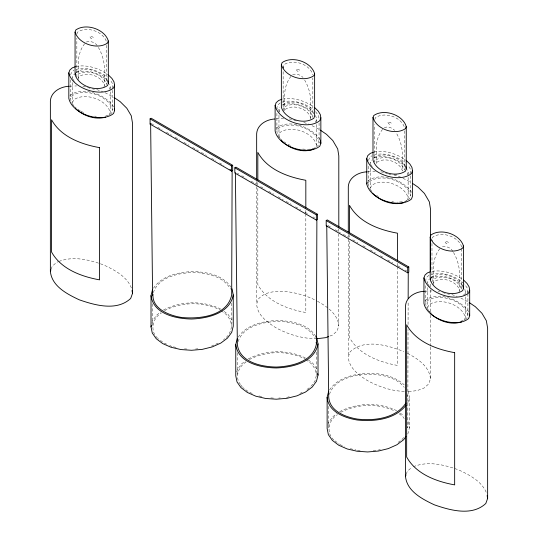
<?xml version="1.0" encoding="UTF-8"?>
<svg xmlns="http://www.w3.org/2000/svg" width="538" height="538" viewBox="0 0 538 538"><rect width="100%" height="100%" fill="white"/><g stroke="black" fill="none" stroke-linecap="round" stroke-linejoin="round"><path stroke-width="0.4" stroke-dasharray="2.69 2.02" d="M407.488 426.412L407.791 427.885L408.039 329.532M408.06 324.495L408.14 302.692M153.35 292.652C158.562 277.043 178.152 273.143 192.712 272.457C206.545 272.786 223.082 276.001 230.479 289.061M151.985 323.029L152.57 320.722L156.82 314.959L160.815 311.973M157.614 338.234C149.638 331.005 152.462 318.025 161.387 313.015M231.676 303.183C230.701 315.187 235.866 331.717 223.539 339.579M238.099 341.583C243.31 325.974 262.9 322.074 277.453 321.388C291.293 321.717 307.83 324.925 315.228 337.992M236.733 371.96L237.319 369.646L241.569 363.89L245.563 360.904M240.459 384.421C234.326 377.279 238.677 366.297 246.135 361.946M316.425 352.108L316.425 375.134L314.932 381.052L311.3 385.975M329.464 394.334C334.67 378.718 354.266 374.825 368.819 374.139C381.381 374.542 395.961 376.909 404.206 387.32M328.099 424.704L328.684 422.397L332.935 416.634L336.929 413.655M333.728 439.909C325.752 432.68 328.577 419.701 337.494 414.69M407.824 402.78L409.378 396.62L408.127 390.487M407.824 434.025L409.378 427.871L409.378 396.62M76.847 34.002L77.506 32.172C86.483 25.804 103.431 31.345 106.544 41.984L106.1 43.201M70.612 74.876L71.547 72.28L73.854 70.243M72.677 79.294L72.677 76.826L73.511 74.513M73.02 104.997L71.11 101.83L70.612 98.844L71.547 96.248C83.168 87.001 109.396 95.576 112.778 110.176L111.843 112.778L109.537 114.809L104.513 116.322M78.561 79.584L78.353 78.353L78.931 76.739C86.84 71.13 101.776 76.013 104.527 85.387L103.942 86.995M74.392 107.096L73.121 104.984L72.677 102.328L73.511 100.014C84.311 91.884 106.759 99.207 110.196 112.415L109.369 114.722L107.311 116.538M109.369 89.221L110.196 86.907L109.752 84.258M112.079 88.158L112.778 86.208L112.274 83.229L110.371 80.061M51.15 269.148L52.193 266.256L56.685 262.295L58.212 261.717M283.143 68.326L283.802 64.822C292.773 58.46 309.72 64.002 312.834 74.634M278.973 111.944L278.973 109.476L279.8 107.17M283.378 110.606L283.143 109.207L283.802 107.378C292.773 101.009 309.72 106.551 312.834 117.19L312.834 77.976M279.309 137.647L277.406 134.48L276.909 131.501L277.843 128.898C289.457 119.658 315.692 128.226 319.074 142.832L318.14 145.428C314.279 149.725 307.918 149.503 302.638 149.046M279.417 137.634L278.973 134.984L279.8 132.671C290.607 124.534 313.055 131.857 316.492 145.065L315.665 147.378L313.607 149.187M310.433 119.113L310.816 118.037L310.816 102.341C310.661 94.574 308.678 86.786 304.669 80.088M315.201 115.502L316.048 116.907L316.492 119.564L315.665 121.877L314.118 123.236M316.855 338.725C302.477 338.725 288.341 334.582 275.786 327.682C267.245 322.235 257.171 315.08 256.66 303.977L258.482 298.913C265.994 290.547 278.402 290.984 288.677 291.865C298.402 293.445 308.005 296.142 316.687 300.876M374.778 119.564L375.437 117.728C384.414 111.366 401.361 116.907 404.475 127.54M368.543 160.438L369.478 157.836L371.785 155.805M370.608 164.85L370.608 162.382L371.442 160.075M370.951 190.553L369.048 187.385L368.543 184.406L369.478 181.804C381.099 172.564 407.327 181.131 410.709 195.738L409.774 198.334L407.468 200.371M372.323 192.658L371.052 190.539L370.608 187.89L371.442 185.576C382.242 177.439 404.69 184.763 408.134 197.971L407.3 200.284M338.805 233.801L338.805 326.055L336.983 331.112L332.484 335.073L329.431 336.23M407.3 174.783L408.134 172.469L407.683 169.813M410.01 173.72L410.709 171.77L410.205 168.784L408.302 165.617M404.294 391.395C391.334 391.025 378.765 386.681 367.42 380.588C358.88 375.141 348.806 367.985 348.301 356.882L350.124 351.818C364.461 338.395 387.703 345.208 403.823 351.583M427.804 284.32L427.804 281.851L428.631 279.545M431.321 313.156L428.14 310.022L426.237 306.855L425.74 303.876L426.674 301.273C438.288 292.033 464.523 300.601 467.905 315.207L466.971 317.803L464.657 319.841L461.133 321.173L458.887 321.442M433.682 284.615L433.473 283.378L434.058 281.764C441.967 276.155 456.903 281.044 459.647 290.412L459.069 292.026M429.519 312.127L428.248 310.009L427.804 307.359L428.631 305.046C439.438 296.909 461.886 304.232 465.323 317.44L464.489 319.754L462.949 321.112M430.44 347.091L430.44 378.96L428.618 384.018L424.119 387.979L417.253 390.581L408.49 391.63M464.879 289.283L465.323 291.939L464.489 294.252L463.467 295.154M467.435 292.537L467.905 291.24L467.401 288.254L464.435 284.044M406.271 474.18L407.313 471.288L411.812 467.327M153.518 288.186C161.904 275.523 178.515 272.194 192.732 271.542C206.848 271.925 223.781 275.026 231.575 288.18M238.26 337.118C246.653 324.454 263.264 321.125 277.48 320.473C291.34 320.89 307.971 323.768 315.88 336.472M329.626 389.868C338.019 377.199 354.629 373.876 368.846 373.217C381.375 373.439 394.643 376.089 404.166 384.798M403.574 437.495L402.209 439.344L397.091 443.164M84.641 43.746C80.391 49.032 78.413 55.939 78.353 62.657L78.353 78.353M290.937 76.396C286.687 81.682 284.71 88.588 284.649 95.307L284.649 111.003L285.227 109.389C293.136 103.78 308.072 108.663 310.816 118.037M382.579 129.302C378.322 134.587 376.344 141.494 376.284 148.212L376.284 163.908L376.862 162.294C384.771 156.686 399.707 161.575 402.458 170.943L402.458 155.253C402.303 147.479 400.312 139.692 396.311 132.994M439.768 248.771C435.518 254.057 433.541 260.964 433.473 267.682L433.473 283.378M75.797 72.489C85.488 65.508 101.131 71.352 107.553 80.498M69.839 95.549C82.388 85.71 105.562 94.379 113.605 106.732M280.15 102.899L277.843 104.93L276.909 107.533L277.285 109.765M282.706 104.607C292.41 98.656 306.848 104.022 313.472 112.529M276.135 128.199C288.684 118.367 311.852 127.035 319.902 139.389M373.735 158.044C383.419 151.064 399.061 156.908 405.491 166.06M367.77 181.104C380.319 171.272 403.493 179.941 411.536 192.295M405.242 202.093L406.782 200.735M428.981 275.274L426.674 277.305L425.74 279.908L425.988 281.401M430.925 277.521C440.615 270.533 456.258 276.377 462.68 285.53M424.966 300.574C437.515 290.742 460.683 299.41 468.733 311.764M307.003 389.458L310.843 386.593M163.478 309.989C181.044 300.917 203.108 300.278 220.869 309.168M164.588 310.628C181.723 301.757 203.263 301.334 220.499 310.164M211.414 346.142L218.946 342.78M248.226 358.913C265.792 349.848 287.857 349.209 305.618 358.1M249.329 359.552C266.471 350.689 288.005 350.258 305.248 359.088M299.928 393.386L302.188 392.377M339.592 411.664C357.158 402.592 379.223 401.96 396.983 410.844M340.695 412.303C357.34 403.729 378.227 402.949 395.141 411.193M86.356 41.991C90.424 40.538 95.744 42.475 97.734 46.369M75.972 69.442C86.692 66.456 98.441 70.565 107.197 76.927M76.349 72.408C87.291 68.743 100.189 73.383 108.057 81.433M292.652 74.647C296.203 73.296 300.473 74.816 303.049 77.445M282.268 102.099C292.988 99.113 304.737 103.222 313.493 109.577M282.645 105.058C293.587 101.4 306.485 106.04 314.353 114.09M384.293 127.553C387.837 126.201 392.108 127.721 394.684 130.351M58.972 261.428C73.403 255.732 89.631 259.834 103.646 264.925C114.735 270.103 127.58 276.754 131.776 289.041M373.903 155.005C384.623 152.019 396.371 156.128 405.127 162.483M374.28 157.964C385.221 154.305 398.12 158.945 405.988 166.995M406.762 200.634L403.944 201.703L397.226 202.12M431.093 274.474C442.458 271.482 455.323 275.806 463.911 283.519M430.689 277.729C441.779 273.506 455.128 278.247 463.184 286.465M413.339 466.749C427.939 460.642 444.516 464.765 458.773 469.956C469.856 475.135 482.707 481.786 486.897 494.066M286.572 397.427L289.767 396.64M377.938 450.178L380.332 449.586M76.167 66.389C87.25 64.533 98.864 68.111 107.856 74.634M70.142 86.154L76.604 85.932M282.463 99.046C293.277 97.237 304.629 100.593 313.493 106.84M276.438 118.804L283.687 118.629M374.098 151.951C385.181 150.095 396.795 153.673 405.786 160.196M368.079 171.709L375.322 171.535M396.856 174.816L393.056 174.85M442.485 246.646C446.392 246.095 451.026 247.702 452.861 251.394M432.108 271.32C442.935 269.706 454.206 273.317 462.976 279.666M425.269 291.179L431.725 290.964M195.516 349.027L197.883 348.832M278.684 398.093L280.264 397.959M373.204 450.575L377.151 450.245M184.5 348.88L186.861 349.041M270.822 397.918L273.963 398.133M357.467 450.346L360.615 450.562M82.919 86.288L86.087 86.907M289.215 118.938L291.616 119.409M380.85 171.844L384.018 172.463M438.046 291.314L439.687 291.63M92.28 88.831L94.325 89.241M388.846 174.117L390.891 174.527M94.775 116.08L96.342 116.396M391.92 201.481L393.486 201.797M447.401 293.862L449.445 294.273M173.458 346.835L177.406 347.75M259 395.948L262.947 396.862M350.359 448.692L355.894 449.976M303.782 122.469L309.068 124.251M293.842 120.075L297.211 121.211M393.903 174.863L400.702 177.157M385.477 172.98L387.501 173.666M96.732 89.557L102.771 91.601M87.546 87.425L90.243 88.333M451.853 294.589L457.139 296.371M442.673 292.45L445.37 293.365M166.726 344.199L163.781 342.908L158.233 338.698M169.672 345.497L171.878 346.465M252.208 393.453L248.529 391.839L242.981 387.629M339.895 444.583L344.313 446.527M312.04 125.697L319.68 129.678M402.975 178.26L411.314 182.584M288.153 144.366L290.291 145.415M105.038 92.697L113.383 97.028M81.144 111.366L84.715 113.108M460.871 298.072L468.511 302.053M317.433 301.24C326.963 306.492 338.066 314.158 338.805 326.055M407.569 353.412C417.71 358.624 429.553 366.506 430.44 378.96M151.178 123.444L154.09 125.125M157.728 127.224L162.093 129.745M166.457 132.267L171.555 135.206M175.193 137.311L179.558 139.833M183.922 142.348L189.02 145.294M192.658 147.392L198.475 150.754M201.387 152.436L206.484 155.374M211.575 158.32L215.94 160.835M219.585 162.94L223.949 165.462M237.379 173.216L238.832 174.056M241.744 175.738L246.115 178.253M251.206 181.198L256.303 184.137M260.668 186.659L265.032 189.181M268.67 191.279L273.768 194.218M278.133 196.74L283.223 199.685M286.135 201.36L291.233 204.305M295.597 206.827L300.688 209.766M305.059 212.288L308.698 214.386M313.062 216.908L314.515 217.749M328.019 225.543L330.924 227.224M335.295 229.746L340.386 232.685M343.298 234.366L348.395 237.305M352.76 239.827L357.851 242.766M362.948 245.711L365.86 247.393M370.225 249.908L375.316 252.853M380.413 255.792L383.325 257.473M387.69 259.995L392.78 262.934M397.878 265.873L402.242 268.395M405.154 270.076L406.607 270.917M376.546 195.341L378.362 196.578M283.701 141.608L286.115 143.256M78.01 109.369L80.424 111.016M400.312 413.13L404.166 416.042M399.075 413.709L402.78 416.513L404.206 418.564M308.308 359.895L312.8 363.298L316.761 368.987M305.866 359.559L311.415 363.769L315.228 369.236L316.425 375.134M224.205 311.448L228.051 314.367L232.019 320.063M221.118 310.628L226.666 314.838L230.479 320.312L231.676 326.21M334.959 440.844L339.276 444.119M315.611 111.669L318.57 115.878L319.074 118.864M280.372 138.696L282.49 140.781M75.138 107.082L76.194 108.131M240.937 385.107L242.362 387.158M372.323 167.15L371.052 165.038L370.608 162.382M429.519 286.619L428.248 284.508L427.804 281.851M74.392 81.594L73.121 79.483L72.677 76.826M453.5 252.463C457.508 259.161 459.492 266.949 459.647 274.723L459.647 290.412M98.38 47.438C102.381 54.13 104.372 61.917 104.527 69.691L104.527 85.387M407.488 395.161L407.791 396.634M408.127 421.738L409.378 427.871M461.665 247.009C458.551 236.377 441.604 230.836 432.633 237.204L431.974 239.033L432.323 241.132M283.143 66.651L283.499 68.756M278.973 109.476L279.417 112.133M467.905 291.24L467.905 292.894M467.905 293.721L467.905 315.207M465.323 291.939L465.323 296.055M465.323 296.875L465.323 317.44M461.665 248.677L461.665 289.565C458.551 278.933 441.604 273.385 432.633 279.753L431.974 281.582L431.974 243.203M430.44 284.192L430.44 289.222M430.44 290.063L430.44 314.38M430.44 315.221L430.44 346.25M427.804 287.615L427.804 307.359M425.74 285.691L425.74 303.876M410.709 175.899L410.709 195.738M408.134 172.469L408.134 176.585M408.134 177.406L408.134 197.971M404.475 130.882L404.475 170.095C401.361 159.456 384.414 153.915 375.437 160.284L374.778 162.113L374.778 124.567M397.468 263.317L397.468 265.826M397.468 266.666L397.468 365.416C379.216 362.121 358.893 354.65 349.465 337.548L349.465 240.473M370.608 168.145L370.608 187.89M368.543 166.222L368.543 184.406M349.465 235.449L349.465 237.124M348.301 234.434L348.301 356.882M338.805 228.771L338.805 232.961M328.718 406.338L328.718 428.537M319.074 122.994L319.074 142.832M316.492 119.564L316.492 123.679M316.492 124.5L316.492 145.065M305.826 210.412L305.826 212.92M305.826 213.761L305.826 312.511C287.581 309.216 267.258 301.744 257.83 284.642L257.83 185.892M283.143 71.662L283.143 109.207M278.973 115.24L278.973 134.984M276.909 113.316L276.909 131.501M257.83 182.543L257.83 185.052M256.66 181.528L256.66 185.724M256.66 186.565L256.66 303.977M237.352 352.767L237.352 375.793M152.604 303.836L152.604 326.862M112.778 90.344L112.778 110.176M110.196 86.907L110.196 91.023M110.196 91.843L110.196 112.415M106.544 45.32L106.544 84.533C103.431 73.901 86.483 68.36 77.506 74.721L76.847 76.551L76.847 38.171M72.677 82.583L72.677 102.328M70.612 79.832L70.612 98.844M89.987 36.947C92.274 41.816 95.952 35.495 89.987 36.947M296.283 69.597C298.57 74.473 302.248 68.151 296.283 69.597M387.918 122.503C390.211 127.378 393.883 121.057 387.918 122.503M445.114 241.972C447.401 246.848 451.073 240.526 445.114 241.972"/><path stroke-width="0.81" d="M235.382 172.685L237.352 344.542C239.605 362.289 261.401 366.815 276.317 367.044C291.677 366.465 313.244 361.63 316.425 343.883L316.882 219.746M408.154 298.496L408.248 272.49M232.019 288.812L233.263 294.945L233.263 326.196L231.71 332.349L227.46 338.113L220.802 343.083L212.187 346.923L202.214 349.377L191.548 350.278L180.923 349.559L171.064 347.266L162.644 343.567L156.228 338.705L152.267 333.009L151.017 326.875L151.017 295.624L152.57 289.471M229.955 169.557L232.134 170.815L231.676 294.959C227.285 316.25 199.174 319.31 181.36 317.42C169.322 315.537 151.817 308.846 152.974 294.131M151.017 326.875L151.407 325.335M233.263 294.945C229.955 313.398 207.52 318.435 191.548 319.027C176.034 318.792 153.364 314.084 151.017 295.624M315.88 336.472L316.761 337.736L318.012 343.869L318.012 375.12L316.458 381.281L312.208 387.037L305.55 392.014L296.936 395.854L286.962 398.308L276.297 399.203L265.671 398.483L255.812 396.197L247.393 392.491L240.977 387.629L237.009 381.94L235.765 375.806L235.765 344.555L237.319 338.395M318.012 343.869C314.703 362.33 292.269 367.36 276.297 367.958C260.782 367.723 238.105 363.015 235.765 344.555M405.934 436.587L403.574 439.788L396.916 444.758L388.301 448.605L378.328 451.059L367.662 451.954L357.037 451.234L347.178 448.948L338.758 445.242L332.343 440.38L328.375 434.684L327.131 428.551L327.131 397.306L328.684 391.146M75.064 32.031L75.797 29.98C85.851 22.852 104.836 29.059 108.326 40.975L108.326 83.477L107.587 85.529C97.539 92.657 78.555 86.45 75.064 74.54L75.064 32.031C78.555 43.941 97.539 50.155 107.587 43.02L108.326 40.975M108.508 75.085L111.958 78.481L114.022 81.917L114.56 85.152L114.56 110.66L113.552 113.478C101.44 123.606 72.038 113.982 68.824 98.367L68.824 72.859L69.839 70.041L72.348 67.835L75.401 66.678M75.064 74.54L75.555 73.168M114.56 85.152L113.552 87.97C101.44 98.098 72.038 88.474 68.824 72.859M114.036 97.465L120.203 101.682L126.827 108.252L131.252 115.751L132.509 123.148L132.509 293.398L130.687 298.456C116.84 311.408 95.145 305.322 79.227 299.794C67.169 294.118 51.722 286.209 50.37 271.32L50.888 269.874M281.361 64.688L282.094 62.637C292.147 55.508 311.132 61.715 314.622 73.625L314.622 116.134L313.883 118.178C303.829 125.314 284.844 119.106 281.361 107.19L281.361 64.688C284.844 76.598 303.829 82.805 313.883 75.676L314.622 73.625M314.804 107.734L318.247 111.137L320.312 114.574L320.856 117.809L320.856 143.31L319.841 146.128C307.736 156.255 278.334 146.632 275.12 131.016L275.12 105.515L276.135 102.697L278.637 100.492L281.697 99.335M320.856 117.809L319.841 120.626C307.736 130.754 278.334 121.131 275.12 105.515M372.995 117.593L373.735 115.542C383.782 108.414 402.767 114.621 406.257 126.531L406.257 169.04L405.517 171.091C395.47 178.219 376.486 172.012 372.995 160.095L372.995 117.593C376.486 129.503 395.47 135.71 405.517 128.582L406.257 126.531M406.439 160.64L409.889 164.043L411.953 167.479L412.498 170.714L412.498 196.215L411.483 199.033C399.371 209.161 369.969 199.537 366.755 183.922L366.755 158.421L367.77 155.603L370.279 153.397L373.332 152.241M366.755 183.922L367.266 182.516M412.498 170.714L411.483 173.532C399.371 183.66 369.969 174.036 366.755 158.421M430.185 237.063L430.925 235.012C440.978 227.883 459.963 234.091 463.453 246.001L463.453 288.509L462.714 290.56C452.66 297.689 433.675 291.482 430.185 279.565L430.185 237.063C433.675 248.973 452.66 255.18 462.714 248.052L463.453 246.001M463.635 280.11L467.078 283.513L469.143 286.949L469.687 290.184L469.687 315.685L468.672 318.503C456.567 328.631 427.165 319.007 423.951 303.392L423.951 277.89L424.966 275.073L427.468 272.867L430.528 271.71M430.185 279.565L430.682 278.2M469.687 290.184L468.672 293.002C456.567 303.129 427.165 293.506 423.951 277.89M469.156 302.497L475.33 306.707L481.954 313.284L486.372 320.782L487.63 328.18L487.63 498.43L485.807 503.487C471.96 516.44 450.272 510.347 434.354 504.819C422.296 499.143 406.849 491.241 405.491 476.352L406.015 474.906M405.84 403.17C395.551 418.503 374.455 420.938 357.467 419.095C345.524 417.091 329.841 411.321 328.718 397.293L326.748 225.435M405.934 405.336C394.684 419.647 374.011 421.785 357.037 419.983C344.616 417.898 328.301 411.9 327.131 397.306M150.089 118.871L151.178 118.246L232.678 165.3L232.678 170.499L231.596 171.131L150.089 124.07L150.089 118.871L231.596 165.926L232.678 165.3M150.089 124.07L150.633 123.76L152.604 295.611M234.837 167.802L235.926 167.177L317.427 214.232L317.427 219.43L316.337 220.055L234.837 173.001L234.837 167.802L316.337 214.857L317.427 214.232M326.203 220.553L327.286 219.921L408.793 266.976L408.793 272.181L407.703 272.806L326.203 225.752L326.203 220.553L407.703 267.608L408.793 266.976M105.744 117.129C95.206 120.108 83.067 115.899 75.381 108.36M313.607 149.187C302.517 153.417 289.162 148.67 281.112 140.458M403.675 202.691C392.875 205.718 380.44 201.279 372.747 193.364M328.671 336.519L325.618 337.676L316.855 338.725M461.651 321.858C450.972 325.463 438.376 321.058 430.508 313.385M69.321 86.248C60.861 86.517 50.935 91.621 50.37 101.07L50.37 271.32M274.79 119.006C266.572 119.402 257.191 124.621 256.66 133.727L256.66 179.013M367.252 171.81C358.792 172.079 348.866 177.177 348.301 186.632L348.301 231.918M424.448 291.28C415.988 291.549 406.055 296.646 405.491 306.102L405.491 476.352M412.612 183.465L418.134 187.237L424.415 193.418L429.337 201.837L430.44 208.71L430.44 271.609M320.325 130.122L326.499 134.332L332.78 140.512L337.703 148.932L338.805 155.805L338.805 227.09M316.129 342.41L316.425 343.883M317.702 373.587L318.012 375.12M469.418 314.071L469.687 315.685M463.057 286.155L463.453 288.509M487.146 495.518L487.63 498.43M405.86 166.686L406.257 169.04M320.312 140.075L320.856 143.31M114.291 109.039L114.56 110.66M107.93 81.124L108.326 83.477M132.018 290.493L132.509 293.398M407.703 267.608L407.703 272.806M397.468 260.809L397.468 233.189C379.216 229.901 358.893 222.423 349.465 205.321L349.465 232.941M316.337 214.857L316.337 220.055M305.826 207.903L305.826 180.284C287.581 176.995 267.258 169.517 257.83 152.415L257.83 180.035M231.596 165.926L231.596 171.131M99.537 147.634C81.285 144.339 60.962 136.867 51.534 119.759L51.534 251.986C60.962 269.087 81.285 276.559 99.537 279.854L99.537 147.634M454.657 352.659C436.405 349.37 416.089 341.892 406.654 324.791L406.654 457.018C416.089 474.119 436.405 481.591 454.657 484.886L454.657 352.659"/></g></svg>
